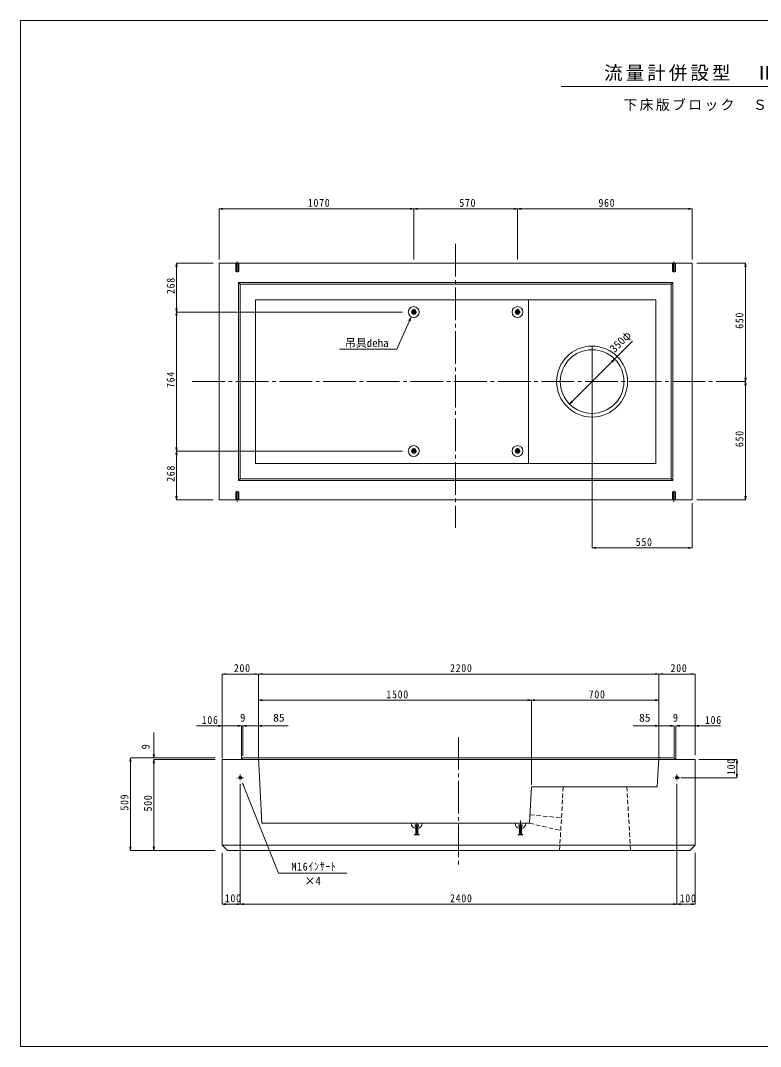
# Model space of a CAD drawing. Units: millimetres, scale not verified. Extents: x -3978 to 3978, y -2819 to 2819.
# Drawn here: x -3978 to 88, y -2819 to 2819 of the extents above; entities that cross this region are included whole.
import ezdxf
from ezdxf.enums import TextEntityAlignment as Align

# ---------------------------------------------------------------- set-up
doc = ezdxf.new("R2010")
doc.units = ezdxf.units.MM
doc.header["$LTSCALE"] = 20
doc.linetypes.add('CHAIN2', pattern=[12, 9, -1, 1, -1])
doc.linetypes.add('DASHED1', pattern=[1.8, 1.2, -0.6])
for name, color, linetype, lineweight in [('0-0_図面枠', 7, 'CHAIN2', 9), ('0-1_製品図', 4, 'Continuous', 9), ('0-6_鉄筋', 7, 'Continuous', 9), ('1-0', 7, 'Continuous', 9)]:
    doc.layers.add(name, color=color, linetype=linetype, lineweight=lineweight)
doc.styles.add('ＭＳ ゴシック', font='')
doc.styles.get('ＭＳ ゴシック').set_extended_font_data('MS Gothic')

msp = doc.modelspace()

# ---------------------------------------------------------------- linework, layer by layer
at = {"layer": '0-0_図面枠'}
for p, q in [((-1587.1, 1592.11), (-1587.1, 30.97)), ((-3034.84, 834.8), (5.3, 834.8))]:
    msp.add_line(p, q, dxfattribs=at)
at = {"layer": '0-1_製品図', "color": 3}
for p, q in [((-2887.1, 184.8), (-2887.1, 1484.8)), ((-2887.1, 1484.8), (-287.1, 1484.8)), ((-287.1, 184.8), (-287.1, 1484.8)), ((-2781.1, 1378.8), (-2772.1, 1369.8)), ((-402.1, 1369.8), (-393.1, 1378.8)), ((-2687.1, 384.8), (-2687.1, 1284.8)), ((-1187.1, 384.8), (-1187.1, 1284.8)), ((-487.1, 384.8), (-2687.1, 384.8)), ((-2781.1, 290.8), (-2772.1, 299.8)), ((-402.1, 299.8), (-393.1, 290.8)), ((-2887.1, 184.8), (-287.1, 184.8)), ((-2755.74, -1233.15), (-2764.74, -1242.15)), ((-2652.79, -1592.15), (-2670.74, -1233.15)), ((-270.74, -1712.15), (-270.74, -1242.15)), ((-1180.74, -1592.15), (-1170.74, -1392.15)), ((-2652.79, -1592.15), (-1180.74, -1592.15)), ((-2870.74, -1712.15), (-270.74, -1712.15)), ((-2870.74, -1712.15), (-2840.74, -1742.15))]:
    msp.add_line(p, q, dxfattribs=at)
at = {"layer": '0-1_製品図', "color": 7, "linetype": 'DASHED1'}
for p, q in [((-2779.1, 1484.8), (-2795.1, 1484.8)), ((-2779.1, 1484.8), (-2795.1, 1484.8)), ((-395.1, 1484.8), (-379.1, 1484.8)), ((-395.1, 1484.8), (-379.1, 1484.8)), ((-2779.1, 184.8), (-2795.1, 184.8)), ((-2779.1, 184.8), (-2795.1, 184.8)), ((-395.1, 184.8), (-379.1, 184.8)), ((-395.1, 184.8), (-379.1, 184.8)), ((-995.74, -1392.15), (-1015.74, -1742.15)), ((-645.74, -1392.15), (-625.74, -1742.15)), ((-1178.4, -1545.21), (-1005.47, -1562.27)), ((-1180.74, -1592.15), (-1009.46, -1632.15))]:
    msp.add_line(p, q, dxfattribs=at)
at = {"layer": '0-1_製品図'}
for p, q in [((-2794, 1439.8), (-2794, 1484.8)), ((-2780.2, 1484.8), (-2780.2, 1439.8)), ((-394, 1484.8), (-394, 1439.8)), ((-380.2, 1439.8), (-380.2, 1484.8)), ((-2794, 1439.8), (-2795.1, 1440.9)), ((-2780.2, 1439.8), (-2794, 1439.8)), ((-2779.1, 1440.9), (-2780.2, 1439.8)), ((-395.1, 1440.9), (-394, 1439.8)), ((-394, 1439.8), (-380.2, 1439.8)), ((-380.2, 1439.8), (-379.1, 1440.9)), ((-2794, 229.8), (-2795.1, 228.7)), ((-2794, 229.8), (-2794, 184.8)), ((-2780.2, 229.8), (-2794, 229.8)), ((-2780.2, 184.8), (-2780.2, 229.8)), ((-2779.1, 228.7), (-2780.2, 229.8)), ((-395.1, 228.7), (-394, 229.8)), ((-394, 184.8), (-394, 229.8)), ((-394, 229.8), (-380.2, 229.8)), ((-380.2, 229.8), (-380.2, 184.8)), ((-380.2, 229.8), (-379.1, 228.7)), ((-1770.74, -1592.15), (-1830.74, -1592.15)), ((-1809.74, -1600.15), (-1809.74, -1607.65)), ((-1791.74, -1600.15), (-1809.74, -1600.15)), ((-1791.74, -1607.65), (-1809.74, -1607.65)), ((-1805.74, -1610.65), (-1809.74, -1607.65)), ((-1795.74, -1610.65), (-1805.74, -1610.65)), ((-1805.74, -1610.65), (-1805.74, -1648.15)), ((-1800.74, -1592.15), (-1800.74, -1655.15)), ((-1795.74, -1610.65), (-1791.74, -1607.65)), ((-1795.74, -1610.65), (-1795.74, -1648.15)), ((-1791.74, -1600.15), (-1791.74, -1607.65)), ((-1200.74, -1592.15), (-1260.74, -1592.15)), ((-1239.74, -1600.15), (-1239.74, -1607.65)), ((-1221.74, -1600.15), (-1239.74, -1600.15)), ((-1221.74, -1607.65), (-1239.74, -1607.65)), ((-1235.74, -1610.65), (-1239.74, -1607.65)), ((-1225.74, -1610.65), (-1235.74, -1610.65)), ((-1235.74, -1610.65), (-1235.74, -1648.15)), ((-1230.74, -1592.15), (-1230.74, -1655.15)), ((-1225.74, -1610.65), (-1221.74, -1607.65)), ((-1225.74, -1610.65), (-1225.74, -1648.15)), ((-1221.74, -1600.15), (-1221.74, -1607.65)), ((-1813.24, -1653.15), (-1813.24, -1655.15)), ((-1788.24, -1653.15), (-1813.24, -1653.15)), ((-1788.24, -1655.15), (-1813.24, -1655.15)), ((-1788.24, -1653.15), (-1788.24, -1655.15)), ((-1243.24, -1653.15), (-1243.24, -1655.15)), ((-1218.24, -1653.15), (-1243.24, -1653.15)), ((-1218.24, -1655.15), (-1243.24, -1655.15)), ((-1218.24, -1653.15), (-1218.24, -1655.15))]:
    msp.add_line(p, q, dxfattribs=at)
at = {"layer": '0-1_製品図', "linetype": 'DASHED1'}
for p, q in [((-2787.1, 1494.8), (-2787.1, 1424.8)), ((-387.1, 1494.8), (-387.1, 1424.8)), ((-1800.35, 1216.8), (-1833.85, 1216.8)), ((-1817.1, 1233.55), (-1817.1, 1200.05)), ((-1230.35, 1216.8), (-1263.85, 1216.8)), ((-1247.1, 1233.55), (-1247.1, 1200.05)), ((-1800.35, 452.8), (-1833.85, 452.8)), ((-1817.1, 469.55), (-1817.1, 436.05)), ((-1230.35, 452.8), (-1263.85, 452.8)), ((-1247.1, 469.55), (-1247.1, 436.05)), ((-2787.1, 174.8), (-2787.1, 244.8)), ((-387.1, 174.8), (-387.1, 244.8)), ((-2752.49, -1342.15), (-2788.99, -1342.15)), ((-2770.74, -1323.9), (-2770.74, -1360.4)), ((-352.49, -1342.15), (-388.99, -1342.15)), ((-370.74, -1323.9), (-370.74, -1360.4)), ((-1230.74, -1576.15), (-1230.74, -1602.15))]:
    msp.add_line(p, q, dxfattribs=at)
at = {"layer": '0-1_製品図', "linetype": 'CHAIN2'}
for p, q in [((-2787.1, 1488.74), (-2787.1, 1435.85)), ((-387.1, 1488.74), (-387.1, 1435.85)), ((-2787.1, 180.85), (-2787.1, 233.74)), ((-387.1, 180.85), (-387.1, 233.74))]:
    msp.add_line(p, q, dxfattribs=at)
at = {"layer": '0-1_製品図', "color": 7}
for p, q in [((-1833.85, 1184.78), (-1844.95, 1168.15)), ((-1833.85, 1184.78), (-1838.59, 1165.35)), ((-2759.11, -1371.24), (-2560.74, -1867.15)), ((-2759.11, -1371.24), (-2748.57, -1388.24)), ((-2560.74, -1867.15), (-2184.43, -1867.15))]:
    msp.add_line(p, q, dxfattribs=at)
at = {"layer": '0-1_製品図', "color": 7, "linetype": 'CHAIN2'}
msp.add_line((-1570.74, -1118.82), (-1570.74, -1829.18), dxfattribs=at)
at = {"layer": '0-1_製品図'}
for points in [[(-2795.1, 1440.9), (-2795.1, 1484.8), (-2779.1, 1484.8), (-2779.1, 1440.9)], [(-379.1, 1440.9), (-379.1, 1484.8), (-395.1, 1484.8), (-395.1, 1440.9)], [(-2795.1, 228.7), (-2795.1, 184.8), (-2779.1, 184.8), (-2779.1, 228.7)], [(-379.1, 228.7), (-379.1, 184.8), (-395.1, 184.8), (-395.1, 228.7)]]:
    msp.add_lwpolyline(points, dxfattribs=at)
at = {"layer": '0-1_製品図', "color": 3}
for points in [[(-2781.1, 1378.8), (-393.1, 1378.8), (-393.1, 290.8), (-2781.1, 290.8)], [(-2772.1, 1369.8), (-402.1, 1369.8), (-402.1, 299.8), (-2772.1, 299.8)]]:
    msp.add_lwpolyline(points, close=True, dxfattribs=at)
for points in [[(-487.1, 384.8), (-487.1, 1284.8), (-2687.1, 1284.8)], [(-2755.74, -1233.15), (-385.74, -1233.15), (-376.74, -1242.15)], [(-1170.74, -1392.15), (-478.69, -1392.15), (-470.74, -1233.15)], [(-2870.74, -1712.15), (-2870.74, -1242.15), (-270.74, -1242.15)], [(-2840.74, -1742.15), (-300.74, -1742.15), (-270.74, -1712.15)]]:
    msp.add_lwpolyline(points, dxfattribs=at)
at = {"layer": '0-1_製品図', "color": 7}
msp.add_lwpolyline([(-1833.85, 1184.78), (-1909.57, 1012.46), (-2224.85, 1012.46)], dxfattribs=at)
at = {"layer": '0-1_製品図'}
for centre, radius in [((-1817.1, 1216.8), 30), ((-1247.1, 1216.8), 30), ((-1817.1, 1216.8), 12.5), ((-1817.1, 1216.8), 8), ((-1247.1, 1216.8), 12.5), ((-1247.1, 1216.8), 8), ((-1817.1, 452.8), 30), ((-1817.1, 452.8), 12.5), ((-1817.1, 452.8), 8), ((-1247.1, 452.8), 30), ((-1247.1, 452.8), 12.5), ((-1247.1, 452.8), 8), ((-370.74, -1342.15), 8.25)]:
    msp.add_circle(centre, radius, dxfattribs=at)
at = {"layer": '0-1_製品図', "color": 3}
for radius in [195, 175]:
    msp.add_circle((-837.1, 834.8), radius, dxfattribs=at)
at = {"layer": '0-1_製品図', "color": 7, "lineweight": 18}
msp.add_circle((-2770.74, -1342.15), 8.25, dxfattribs=at)
at = {"layer": '0-1_製品図'}
for centre, radius, start, end in [((-1800.74, -1592.15), 30, 180, 260.40593), ((-1800.74, -1592.15), 30, 279.59407, 360), ((-1230.74, -1592.15), 30, 180, 260.40593), ((-1230.74, -1592.15), 30, 279.59407, 360), ((-1810.74, -1648.15), 5, 270, 0), ((-1790.74, -1648.15), 5, 180, 270), ((-1240.74, -1648.15), 5, 270, 0), ((-1220.74, -1648.15), 5, 180, 270)]:
    msp.add_arc(centre, radius, start, end, dxfattribs=at)
at = {"layer": '0-6_鉄筋'}
for p, q in [((-2887.1, 1784.35), (-2867.4, 1787.82)), ((-2887.1, 1784.35), (-1817.1, 1784.35)), ((-2887.1, 1784.35), (-2867.4, 1780.87)), ((-2887.1, 1784.35), (-2887.1, 1506.07)), ((-1817.1, 1784.35), (-1836.8, 1787.82)), ((-1817.1, 1784.35), (-1836.8, 1780.87)), ((-1817.1, 1784.35), (-1797.4, 1787.82)), ((-1817.1, 1784.35), (-1817.1, 1506.07)), ((-1817.1, 1784.35), (-1247.1, 1784.35)), ((-1817.1, 1784.35), (-1797.4, 1780.87)), ((-1247.1, 1784.35), (-1266.8, 1787.82)), ((-1247.1, 1784.35), (-1266.8, 1780.87)), ((-1247.1, 1784.35), (-1227.4, 1787.82)), ((-1247.1, 1784.35), (-1247.1, 1506.07)), ((-1247.1, 1784.35), (-287.1, 1784.35)), ((-1247.1, 1784.35), (-1227.4, 1780.87)), ((-287.1, 1784.35), (-306.8, 1787.82)), ((-287.1, 1784.35), (-306.8, 1780.87)), ((-287.1, 1784.35), (-287.1, 1506.07)), ((-3120.68, 1484.8), (-3124.15, 1465.1)), ((-3120.68, 1216.8), (-3120.68, 1484.8)), ((-3120.68, 1484.8), (-3117.2, 1465.1)), ((-3120.68, 1484.8), (-2918.92, 1484.8)), ((5.3, 1484.8), (-261.93, 1484.8)), ((5.3, 1484.8), (1.82, 1465.1)), ((5.3, 834.8), (5.3, 1484.8)), ((5.3, 1484.8), (8.77, 1465.1)), ((-3120.68, 1216.8), (-3124.15, 1236.49)), ((-3120.68, 1216.8), (-3124.15, 1197.1)), ((-3120.68, 1216.8), (-3117.2, 1236.49)), ((-3120.68, 452.8), (-3120.68, 1216.8)), ((-3120.68, 1216.8), (-3117.2, 1197.1)), ((-3120.68, 1216.8), (-1879.63, 1216.8)), ((-837.1, -79.38), (-837.1, 1029.8)), ((-713.36, 958.54), (-729.74, 947.07)), ((-713.36, 958.54), (-724.83, 942.16)), ((5.3, 834.8), (1.82, 854.49)), ((5.3, 834.8), (8.77, 854.49)), ((5.3, 834.8), (1.82, 815.1)), ((5.3, 184.8), (5.3, 834.8)), ((5.3, 834.8), (8.77, 815.1)), ((-960.84, 711.05), (-949.37, 727.44)), ((-960.84, 711.05), (-944.46, 722.53)), ((-3120.68, 452.8), (-3124.15, 472.49)), ((-3120.68, 452.8), (-3124.15, 433.1)), ((-3120.68, 452.8), (-3117.2, 472.49)), ((-3120.68, 184.8), (-3120.68, 452.8)), ((-3120.68, 452.8), (-3117.2, 433.1)), ((-3120.68, 452.8), (-1879.63, 452.8)), ((-3120.68, 184.8), (-3124.15, 204.49)), ((-3120.68, 184.8), (-3117.2, 204.49)), ((-3120.68, 184.8), (-2918.92, 184.8)), ((5.3, 184.8), (-261.93, 184.8)), ((5.3, 184.8), (1.82, 204.49)), ((5.3, 184.8), (8.77, 204.49)), ((-287.1, -79.38), (-287.1, 167.29)), ((-837.1, -79.38), (-817.4, -75.91)), ((-837.1, -79.38), (-287.1, -79.38)), ((-837.1, -79.38), (-817.4, -82.86)), ((-287.1, -79.38), (-306.8, -75.91)), ((-287.1, -79.38), (-306.8, -82.86)), ((-2870.74, -772.15), (-2851.05, -768.68)), ((-2870.74, -772.15), (-2670.74, -772.15)), ((-2870.74, -772.15), (-2851.05, -775.63)), ((-2870.74, -772.15), (-2870.74, -1218.15)), ((-2670.74, -772.15), (-2690.44, -768.68)), ((-2670.74, -772.15), (-2690.44, -775.63)), ((-2670.74, -772.15), (-2651.05, -768.68)), ((-2670.74, -772.15), (-2670.74, -1218.15)), ((-2670.74, -772.15), (-470.74, -772.15)), ((-2670.74, -772.15), (-2651.05, -775.63)), ((-470.74, -772.15), (-490.44, -768.68)), ((-470.74, -772.15), (-490.44, -775.63)), ((-470.74, -772.15), (-451.05, -768.68)), ((-470.74, -772.15), (-470.74, -1218.15)), ((-470.74, -772.15), (-270.74, -772.15)), ((-470.74, -772.15), (-451.05, -775.63)), ((-270.74, -772.15), (-290.44, -768.68)), ((-270.74, -772.15), (-290.44, -775.63)), ((-270.74, -772.15), (-270.74, -1218.15)), ((-2670.74, -916.32), (-2651.05, -912.84)), ((-2670.74, -916.32), (-1170.74, -916.32)), ((-2670.74, -916.32), (-2651.05, -919.79)), ((-2670.74, -916.32), (-2670.74, -1233.15)), ((-1170.74, -916.32), (-1190.44, -912.84)), ((-1170.74, -916.32), (-1190.44, -919.79)), ((-1170.74, -916.32), (-1151.05, -912.84)), ((-1170.74, -916.32), (-470.74, -916.32)), ((-1170.74, -916.32), (-1151.05, -919.79)), ((-1170.74, -916.32), (-1170.74, -1379.81)), ((-470.74, -916.32), (-490.44, -912.84)), ((-470.74, -916.32), (-490.44, -919.79)), ((-470.74, -916.32), (-470.74, -1233.15)), ((-2870.74, -1057.15), (-3010.74, -1057.15)), ((-2870.74, -1057.15), (-2890.44, -1053.68)), ((-2870.74, -1057.15), (-2890.44, -1060.63)), ((-2870.74, -1057.15), (-2764.74, -1057.15)), ((-2870.74, -1057.15), (-2870.74, -1237.16)), ((-2764.74, -1057.15), (-2784.44, -1053.68)), ((-2764.74, -1057.15), (-2784.44, -1053.68)), ((-2764.74, -1057.15), (-2784.44, -1060.63)), ((-2764.74, -1057.15), (-2784.44, -1060.63)), ((-2782.74, -1057.15), (-2773.74, -1057.15)), ((-2764.74, -1057.15), (-2764.74, -1237.16)), ((-2764.74, -1057.15), (-2507.89, -1057.15)), ((-2755.74, -1057.15), (-2736.05, -1053.68)), ((-2755.74, -1057.15), (-2755.74, -1220.92)), ((-2755.74, -1057.15), (-2736.05, -1060.63)), ((-2671.66, -1057.15), (-2651.96, -1053.68)), ((-2671.66, -1057.15), (-2651.96, -1060.63)), ((-470.74, -1057.15), (-610.74, -1057.15)), ((-470.74, -1057.15), (-490.44, -1053.68)), ((-470.74, -1057.15), (-490.44, -1060.63)), ((-470.74, -1057.15), (-385.74, -1057.15)), ((-470.74, -1057.15), (-470.74, -1227.15)), ((-385.74, -1057.15), (-405.44, -1053.68)), ((-385.74, -1057.15), (-405.44, -1060.63)), ((-385.74, -1057.15), (-385.74, -1227.15)), ((-376.74, -1057.15), (-357.05, -1053.68)), ((-376.74, -1057.15), (-357.05, -1060.63)), ((-376.74, -1057.15), (-376.74, -1237.16)), ((-270.74, -1057.15), (-251.05, -1053.68)), ((-270.74, -1057.15), (-130.74, -1057.15)), ((-270.74, -1057.15), (-270.74, -1218.15)), ((-3246.04, -1233.15), (-3246.04, -1093.15)), ((-3374.75, -1233.15), (-3378.22, -1252.85)), ((-3374.75, -1233.15), (-3246.04, -1233.15)), ((-3374.75, -1742.15), (-3374.75, -1233.15)), ((-3374.75, -1233.15), (-3371.27, -1252.85)), ((-3246.04, -1233.15), (-3249.52, -1213.46)), ((-3246.04, -1233.15), (-3242.57, -1213.46)), ((-3246.04, -1233.15), (-2908.03, -1233.15)), ((-3246.04, -1242.15), (-3249.52, -1261.85)), ((-3246.04, -1242.15), (-3249.52, -1261.85)), ((-3246.04, -1742.15), (-3246.04, -1242.15)), ((-3246.04, -1242.15), (-3242.57, -1261.85)), ((-3246.04, -1242.15), (-2908.03, -1242.15)), ((-3246.04, -1242.15), (-3246.04, -1382.15)), ((-3246.04, -1242.15), (-3242.57, -1261.85)), ((-40.74, -1242.15), (-250.54, -1242.15)), ((-40.74, -1242.15), (-44.22, -1261.85)), ((-40.74, -1342.15), (-40.74, -1242.15)), ((-40.74, -1242.15), (-37.27, -1261.85)), ((-40.74, -1342.15), (-347.96, -1342.15)), ((-40.74, -1342.15), (-44.22, -1322.46)), ((-40.74, -1342.15), (-37.27, -1322.46)), ((-2770.74, -2036.78), (-2770.74, -1375.4)), ((-370.74, -2036.78), (-370.74, -1375.4)), ((-3374.75, -1742.15), (-3378.22, -1722.46)), ((-3374.75, -1742.15), (-3371.27, -1722.46)), ((-3374.75, -1742.15), (-3246.04, -1742.15)), ((-3246.04, -1742.15), (-3249.52, -1722.46)), ((-3246.04, -1742.15), (-3242.57, -1722.46)), ((-3246.04, -1742.15), (-2908.03, -1742.15)), ((-2870.74, -2036.78), (-2870.74, -1754.84)), ((-270.74, -2036.78), (-270.74, -1754.84)), ((-2870.74, -2036.78), (-2851.05, -2033.31)), ((-2870.74, -2036.78), (-2770.74, -2036.78)), ((-2870.74, -2036.78), (-2851.05, -2040.25)), ((-2770.74, -2036.78), (-2790.44, -2033.31)), ((-2770.74, -2036.78), (-2790.44, -2040.25)), ((-2770.74, -2036.78), (-2751.05, -2033.31)), ((-2770.74, -2036.78), (-370.74, -2036.78)), ((-2770.74, -2036.78), (-2751.05, -2040.25)), ((-370.74, -2036.78), (-390.44, -2033.31)), ((-370.74, -2036.78), (-390.44, -2040.25)), ((-370.74, -2036.78), (-351.05, -2033.31)), ((-370.74, -2036.78), (-270.74, -2036.78)), ((-370.74, -2036.78), (-351.05, -2040.25)), ((-270.74, -2036.78), (-290.44, -2033.31)), ((-270.74, -2036.78), (-290.44, -2040.25))]:
    msp.add_line(p, q, dxfattribs=at)
for points in [[(-960.84, 711.05), (-713.36, 958.54), (-615.78, 1056.12)], [(-376.74, -1057.15), (-270.74, -1057.15), (-251.05, -1060.63)]]:
    msp.add_lwpolyline(points, dxfattribs=at)
at = {"layer": '1-0', "color": 5}
for p, q in [((-3978.45, 2818.65), (-3978.45, -2818.65)), ((3978.45, 2818.65), (-3978.45, 2818.65)), ((-3978.45, -2818.65), (3978.45, -2818.65))]:
    msp.add_line(p, q, dxfattribs=at)
at = {"layer": '1-0'}
msp.add_line((-1006.29, 2455.59), (1016.54, 2455.59), dxfattribs=at)

# ---------------------------------------------------------------- texts
at = {"layer": '0-1_製品図', "color": 7, "style": 'ＭＳ ゴシック'}
for s, p in [('吊具deha', (-2195.4, 1011.71)), ('×4', (-2417.51, -1944.21))]:
    msp.add_text(s, height=43.99, dxfattribs=at).set_placement(p, align=Align.BOTTOM_LEFT)
at = {"layer": '0-1_製品図', "color": 7, "insert": (-2489.3, -1854.31), "char_height": 43.99, "attachment_point": 7, "style": 'ＭＳ ゴシック'}
msp.add_mtext('\\T1.15;\\W0.9;M16ｲﾝｻｰﾄ', dxfattribs=at)
at = {"layer": '0-6_鉄筋', "style": 'ＭＳ ゴシック'}
msp.add_text('350φ', height=43.99, rotation=45, dxfattribs=at).set_placement((-704.87, 981.17), align=Align.BOTTOM_LEFT)
for s, width, p in [('9', 0.95, (-2771.24, -1047.15)), ('85', 1.05, (-2589.8, -1047.15)), ('85', 1.05, (-579.08, -1047.15)), ('9', 0.95, (-393.43, -1047.15))]:
    msp.add_text(s, height=43.99, dxfattribs=dict(at, width=width)).set_placement(p, align=Align.BOTTOM_LEFT)
at = {"layer": '0-6_鉄筋', "style": 'ＭＳ ゴシック', "width": 0.95}
msp.add_text('9', height=43.99, rotation=90, dxfattribs=at).set_placement((-3256.04, -1186.11), align=Align.BOTTOM_LEFT)
at = {"layer": '0-6_鉄筋', "char_height": 43.99, "attachment_point": 7, "style": 'ＭＳ ゴシック'}
for s, insert in [('\\T1.15;\\W0.9;1070', (-2399.1, 1794.35)), ('\\T1.15;\\W0.9;570', (-1567.1, 1794.35)), ('\\T1.15;\\W0.9;960', (-802.1, 1794.35)), ('\\T1.15;\\W0.9;550', (-597.1, -69.38)), ('\\T1.15;\\W0.9;200', (-2805.74, -762.15)), ('\\T1.15;\\W0.9;2200', (-1617.74, -762.15)), ('\\T1.15;\\W0.9;200', (-405.74, -762.15)), ('\\T1.15;\\W0.9;1500', (-1967.74, -906.32)), ('\\T1.15;\\W0.9;700', (-855.74, -906.32)), ('\\T1.15;\\W0.9;106', (-2982.49, -1047.15)), ('\\T1.15;\\W0.9;106', (-216.74, -1047.15)), ('\\T1.15;\\W0.9;100', (-2855.74, -2026.78)), ('\\T1.15;\\W0.9;2400', (-1617.74, -2026.78)), ('\\T1.15;\\W0.9;100', (-355.74, -2026.78))]:
    msp.add_mtext(s, dxfattribs=dict(at, insert=insert))
at = {"layer": '0-6_鉄筋', "char_height": 43.99, "attachment_point": 7, "rotation": 90, "style": 'ＭＳ ゴシック'}
for s, insert in [('\\T1.15;\\W0.9;268', (-3130.68, 1315.8)), ('\\T1.15;\\W0.9;650', (-4.7, 1124.8)), ('\\T1.15;\\W0.9;764', (-3130.68, 799.8)), ('\\T1.15;\\W0.9;650', (-4.7, 474.8)), ('\\T1.15;\\W0.9;268', (-3130.68, 283.8)), ('\\T1.15;\\W0.9;100', (-50.74, -1327.15)), ('\\T1.15;\\W0.9;509', (-3384.75, -1522.65)), ('\\T1.15;\\W0.9;500', (-3256.04, -1527.15))]:
    msp.add_mtext(s, dxfattribs=dict(at, insert=insert))
at = {"layer": '1-0', "attachment_point": 7, "style": 'ＭＳ ゴシック'}
for s, insert, char_height in [('\\T1.17;流量計併設型\u3000Ⅱ型\u3000構造図', (-771.07, 2484.86), 74.29), ('\\T1.17;下床版ブロック\u3000Ｓ＝１／２０', (-664.71, 2321.29), 55.76)]:
    msp.add_mtext(s, dxfattribs=dict(at, insert=insert, char_height=char_height))

doc.saveas('drawing.dxf')
